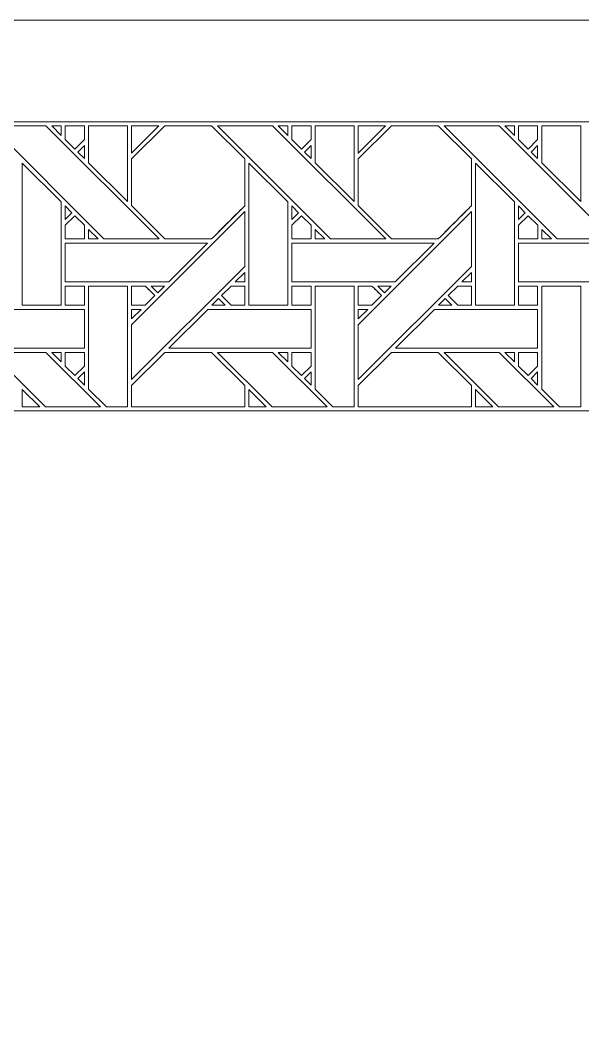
# Model space of a CAD drawing. Header units: inches. Extents: x 7.38 to 17.38, y 5.09 to 13.09.
# Drawn here: x 12.154 to 14.509, y 8.866 to 13.095 of the extents above; entities that cross this region are included whole.
import ezdxf

# ---------------------------------------------------------------- set-up
doc = ezdxf.new("R2010")
doc.units = ezdxf.units.IN
doc.header["$MEASUREMENT"] = 0
doc.layers.add('Design', color=7, linetype='Continuous', lineweight=0)

msp = doc.modelspace()

# ---------------------------------------------------------------- linework, layer by layer
at = {"layer": 'Design'}
for points, knots in [([(7.3829, 13.0948), (7.3829, 13.0948), (7.3829, 5.0948), (7.3829, 5.0948), (7.3829, 5.0948), (17.3829, 5.0948), (17.3829, 5.0948), (17.3829, 5.0948), (17.3829, 13.0948), (17.3829, 13.0948), (17.3829, 13.0948), (7.3829, 13.0948), (7.3829, 13.0948)], [0, 0, 0, 0, 1, 1, 1, 2, 2, 2, 3, 3, 3, 4, 4, 4, 4]), ([(7.8596, 12.6686), (7.8596, 12.6686), (7.8596, 5.5209), (7.8596, 5.5209), (7.8596, 5.5209), (16.9061, 5.5209), (16.9061, 5.5209), (16.9061, 5.5209), (16.9061, 12.6686), (16.9061, 12.6686), (16.9061, 12.6686), (7.8596, 12.6686), (7.8596, 12.6686)], [0, 0, 0, 0, 1, 1, 1, 2, 2, 2, 3, 3, 3, 4, 4, 4, 4]), ([(12.2618, 12.6522), (12.2618, 12.6522), (12.7354, 12.1786), (12.7354, 12.1786), (12.7354, 12.1786), (12.5044, 12.1786), (12.5044, 12.1786), (12.5044, 12.1786), (12.0308, 12.6522), (12.0308, 12.6522), (12.0308, 12.6522), (12.2618, 12.6522), (12.2618, 12.6522)], [0, 0, 0, 0, 1, 1, 1, 2, 2, 2, 3, 3, 3, 4, 4, 4, 4]), ([(12.3253, 12.6522), (12.3253, 12.6522), (12.3253, 12.6124), (12.3253, 12.6124), (12.3253, 12.6124), (12.2859, 12.6522), (12.2859, 12.6522), (12.2859, 12.6522), (12.3253, 12.6522), (12.3253, 12.6522)], [0, 0, 0, 0, 1, 1, 1, 2, 2, 2, 3, 3, 3, 3]), ([(12.3425, 12.6522), (12.3425, 12.6522), (12.4228, 12.6522), (12.4228, 12.6522), (12.4228, 12.6522), (12.4228, 12.5947), (12.4228, 12.5947), (12.4228, 12.5947), (12.3828, 12.5547), (12.3828, 12.5547), (12.3828, 12.5547), (12.3425, 12.5951), (12.3425, 12.5951), (12.3425, 12.5951), (12.3425, 12.6522), (12.3425, 12.6522)], [0, 0, 0, 0, 1, 1, 1, 2, 2, 2, 3, 3, 3, 4, 4, 4, 5, 5, 5, 5]), ([(12.3425, 12.6522), (12.3425, 12.6522), (12.4228, 12.6522), (12.4228, 12.6522), (12.4228, 12.6522), (12.4228, 12.5947), (12.4228, 12.5947), (12.4228, 12.5947), (12.3828, 12.5547), (12.3828, 12.5547), (12.3828, 12.5547), (12.3425, 12.5951), (12.3425, 12.5951), (12.3425, 12.5951), (12.3425, 12.6522), (12.3425, 12.6522)], [0, 0, 0, 0, 1, 1, 1, 2, 2, 2, 3, 3, 3, 4, 4, 4, 5, 5, 5, 5]), ([(12.4403, 12.6522), (12.4403, 12.6522), (12.6032, 12.6522), (12.6032, 12.6522), (12.6032, 12.6522), (12.6032, 12.335), (12.6032, 12.335), (12.6032, 12.335), (12.4403, 12.4979), (12.4403, 12.4979), (12.4403, 12.4979), (12.4403, 12.6522), (12.4403, 12.6522)], [0, 0, 0, 0, 1, 1, 1, 2, 2, 2, 3, 3, 3, 4, 4, 4, 4]), ([(12.6204, 12.5135), (12.6204, 12.5135), (12.7591, 12.6522), (12.7591, 12.6522), (12.7591, 12.6522), (12.9553, 12.6522), (12.9553, 12.6522), (12.9553, 12.6522), (13.0941, 12.5135), (13.0941, 12.5135), (13.0941, 12.5135), (13.0941, 12.3173), (13.0941, 12.3173), (13.0763, 12.2994), (12.9643, 12.1876), (12.9553, 12.1786), (12.9553, 12.1786), (12.7596, 12.1786), (12.7596, 12.1786), (12.7596, 12.1786), (12.6204, 12.3179), (12.6204, 12.3179), (12.6204, 12.3179), (12.6204, 12.5135), (12.6204, 12.5135)], [0, 0, 0, 0, 1, 1, 1, 2, 2, 2, 3, 3, 3, 4, 4, 4, 5, 5, 5, 6, 6, 6, 7, 7, 7, 8, 8, 8, 8]), ([(12.6204, 12.5135), (12.6204, 12.5135), (12.7591, 12.6522), (12.7591, 12.6522), (12.7591, 12.6522), (12.9553, 12.6522), (12.9553, 12.6522), (12.9553, 12.6522), (13.0941, 12.5135), (13.0941, 12.5135), (13.0941, 12.5135), (13.0941, 12.3173), (13.0941, 12.3173), (13.0755, 12.2986), (12.9637, 12.187), (12.9553, 12.1786), (12.9553, 12.1786), (12.7596, 12.1786), (12.7596, 12.1786), (12.7596, 12.1786), (12.6204, 12.3179), (12.6204, 12.3179), (12.6204, 12.3179), (12.6204, 12.5135), (12.6204, 12.5135)], [0, 0, 0, 0, 1, 1, 1, 2, 2, 2, 3, 3, 3, 4, 4, 4, 5, 5, 5, 6, 6, 6, 7, 7, 7, 8, 8, 8, 8]), ([(12.6204, 12.6522), (12.6204, 12.6522), (12.7347, 12.6522), (12.7347, 12.6522), (12.7347, 12.6522), (12.6204, 12.5379), (12.6204, 12.5379), (12.6204, 12.5379), (12.6204, 12.6522), (12.6204, 12.6522)], [0, 0, 0, 0, 1, 1, 1, 2, 2, 2, 3, 3, 3, 3]), ([(13.2105, 12.6522), (13.2105, 12.6522), (13.6841, 12.1786), (13.6841, 12.1786), (13.6841, 12.1786), (13.4531, 12.1786), (13.4531, 12.1786), (13.4531, 12.1786), (12.9796, 12.6522), (12.9796, 12.6522), (12.9796, 12.6522), (13.2105, 12.6522), (13.2105, 12.6522)], [0, 0, 0, 0, 1, 1, 1, 2, 2, 2, 3, 3, 3, 4, 4, 4, 4]), ([(13.2741, 12.6522), (13.2741, 12.6522), (13.2741, 12.6124), (13.2741, 12.6124), (13.2741, 12.6124), (13.2346, 12.6522), (13.2346, 12.6522), (13.2346, 12.6522), (13.2741, 12.6522), (13.2741, 12.6522)], [0, 0, 0, 0, 1, 1, 1, 2, 2, 2, 3, 3, 3, 3]), ([(13.2913, 12.6522), (13.2913, 12.6522), (13.3715, 12.6522), (13.3715, 12.6522), (13.3715, 12.6522), (13.3715, 12.5947), (13.3715, 12.5947), (13.3715, 12.5947), (13.3316, 12.5547), (13.3316, 12.5547), (13.3316, 12.5547), (13.2913, 12.5951), (13.2913, 12.5951), (13.2913, 12.5951), (13.2913, 12.6522), (13.2913, 12.6522)], [0, 0, 0, 0, 1, 1, 1, 2, 2, 2, 3, 3, 3, 4, 4, 4, 5, 5, 5, 5]), ([(13.2913, 12.6522), (13.2913, 12.6522), (13.3715, 12.6522), (13.3715, 12.6522), (13.3715, 12.6522), (13.3715, 12.5947), (13.3715, 12.5947), (13.3715, 12.5947), (13.3316, 12.5547), (13.3316, 12.5547), (13.3316, 12.5547), (13.2913, 12.5951), (13.2913, 12.5951), (13.2913, 12.5951), (13.2913, 12.6522), (13.2913, 12.6522)], [0, 0, 0, 0, 1, 1, 1, 2, 2, 2, 3, 3, 3, 4, 4, 4, 5, 5, 5, 5]), ([(13.3891, 12.6522), (13.3891, 12.6522), (13.552, 12.6522), (13.552, 12.6522), (13.552, 12.6522), (13.552, 12.335), (13.552, 12.335), (13.552, 12.335), (13.3891, 12.4979), (13.3891, 12.4979), (13.3891, 12.4979), (13.3891, 12.6522), (13.3891, 12.6522)], [0, 0, 0, 0, 1, 1, 1, 2, 2, 2, 3, 3, 3, 4, 4, 4, 4]), ([(13.5691, 12.5135), (13.5691, 12.5135), (13.7078, 12.6522), (13.7078, 12.6522), (13.7078, 12.6522), (13.9041, 12.6522), (13.9041, 12.6522), (13.9041, 12.6522), (14.0428, 12.5135), (14.0428, 12.5135), (14.0428, 12.5135), (14.0428, 12.3173), (14.0428, 12.3173), (14.025, 12.2994), (13.9131, 12.1876), (13.9041, 12.1786), (13.9041, 12.1786), (13.7084, 12.1786), (13.7084, 12.1786), (13.7084, 12.1786), (13.5691, 12.3179), (13.5691, 12.3179), (13.5691, 12.3179), (13.5691, 12.5135), (13.5691, 12.5135)], [0, 0, 0, 0, 1, 1, 1, 2, 2, 2, 3, 3, 3, 4, 4, 4, 5, 5, 5, 6, 6, 6, 7, 7, 7, 8, 8, 8, 8]), ([(13.5691, 12.6522), (13.5691, 12.6522), (13.6835, 12.6522), (13.6835, 12.6522), (13.6835, 12.6522), (13.5691, 12.5379), (13.5691, 12.5379), (13.5691, 12.5379), (13.5691, 12.6522), (13.5691, 12.6522)], [0, 0, 0, 0, 1, 1, 1, 2, 2, 2, 3, 3, 3, 3]), ([(13.9041, 12.6522), (13.9041, 12.6522), (14.0428, 12.5135), (14.0428, 12.5135), (14.0428, 12.5135), (14.0428, 12.3173), (14.0428, 12.3173), (14.0246, 12.299), (13.9128, 12.1874), (13.9041, 12.1786), (13.9041, 12.1786), (13.7084, 12.1786), (13.7084, 12.1786), (13.7084, 12.1786), (13.5691, 12.3179), (13.5691, 12.3179), (13.5691, 12.3179), (13.5691, 12.5135), (13.5691, 12.5135), (13.5691, 12.5135), (13.7078, 12.6522), (13.7078, 12.6522), (13.7078, 12.6522), (13.9041, 12.6522), (13.9041, 12.6522)], [0, 0, 0, 0, 1, 1, 1, 2, 2, 2, 3, 3, 3, 4, 4, 4, 5, 5, 5, 6, 6, 6, 7, 7, 7, 8, 8, 8, 8]), ([(14.1592, 12.6522), (14.1592, 12.6522), (14.6329, 12.1786), (14.6329, 12.1786), (14.6329, 12.1786), (14.4018, 12.1786), (14.4018, 12.1786), (14.4018, 12.1786), (13.9283, 12.6522), (13.9283, 12.6522), (13.9283, 12.6522), (14.1592, 12.6522), (14.1592, 12.6522)], [0, 0, 0, 0, 1, 1, 1, 2, 2, 2, 3, 3, 3, 4, 4, 4, 4]), ([(14.2228, 12.6522), (14.2228, 12.6522), (14.2228, 12.6124), (14.2228, 12.6124), (14.2228, 12.6124), (14.1833, 12.6522), (14.1833, 12.6522), (14.1833, 12.6522), (14.2228, 12.6522), (14.2228, 12.6522)], [0, 0, 0, 0, 1, 1, 1, 2, 2, 2, 3, 3, 3, 3]), ([(14.24, 12.6522), (14.24, 12.6522), (14.3203, 12.6522), (14.3203, 12.6522), (14.3203, 12.6522), (14.3203, 12.5947), (14.3203, 12.5947), (14.3203, 12.5947), (14.2803, 12.5547), (14.2803, 12.5547), (14.2803, 12.5547), (14.24, 12.5951), (14.24, 12.5951), (14.24, 12.5951), (14.24, 12.6522), (14.24, 12.6522)], [0, 0, 0, 0, 1, 1, 1, 2, 2, 2, 3, 3, 3, 4, 4, 4, 5, 5, 5, 5]), ([(14.24, 12.6522), (14.24, 12.6522), (14.3203, 12.6522), (14.3203, 12.6522), (14.3203, 12.6522), (14.3203, 12.5947), (14.3203, 12.5947), (14.3203, 12.5947), (14.2803, 12.5547), (14.2803, 12.5547), (14.2803, 12.5547), (14.24, 12.5951), (14.24, 12.5951), (14.24, 12.5951), (14.24, 12.6522), (14.24, 12.6522)], [0, 0, 0, 0, 1, 1, 1, 2, 2, 2, 3, 3, 3, 4, 4, 4, 5, 5, 5, 5]), ([(14.3378, 12.6522), (14.3378, 12.6522), (14.5007, 12.6522), (14.5007, 12.6522), (14.5007, 12.6522), (14.5007, 12.335), (14.5007, 12.335), (14.5007, 12.335), (14.3378, 12.4979), (14.3378, 12.4979), (14.3378, 12.4979), (14.3378, 12.6522), (14.3378, 12.6522)], [0, 0, 0, 0, 1, 1, 1, 2, 2, 2, 3, 3, 3, 4, 4, 4, 4]), ([(12.4228, 12.5704), (12.4228, 12.5704), (12.4228, 12.5152), (12.4228, 12.5152), (12.4228, 12.5152), (12.395, 12.5426), (12.395, 12.5426), (12.395, 12.5426), (12.4228, 12.5704), (12.4228, 12.5704)], [0, 0, 0, 0, 1, 1, 1, 2, 2, 2, 3, 3, 3, 3]), ([(13.3715, 12.5704), (13.3715, 12.5704), (13.3715, 12.5152), (13.3715, 12.5152), (13.3715, 12.5152), (13.3438, 12.5426), (13.3438, 12.5426), (13.3438, 12.5426), (13.3715, 12.5704), (13.3715, 12.5704)], [0, 0, 0, 0, 1, 1, 1, 2, 2, 2, 3, 3, 3, 3]), ([(14.3203, 12.5704), (14.3203, 12.5704), (14.3203, 12.5152), (14.3203, 12.5152), (14.3203, 12.5152), (14.2925, 12.5426), (14.2925, 12.5426), (14.2925, 12.5426), (14.3203, 12.5704), (14.3203, 12.5704)], [0, 0, 0, 0, 1, 1, 1, 2, 2, 2, 3, 3, 3, 3]), ([(12.1625, 11.9006), (12.1625, 11.9006), (12.1625, 12.4964), (12.1625, 12.4964), (12.1625, 12.4964), (12.3252, 12.3343), (12.3252, 12.3343), (12.3252, 12.3343), (12.3252, 11.9006), (12.3252, 11.9006), (12.3252, 11.9006), (12.1625, 11.9006), (12.1625, 11.9006)], [0, 0, 0, 0, 1, 1, 1, 2, 2, 2, 3, 3, 3, 4, 4, 4, 4]), ([(13.1112, 11.9006), (13.1112, 11.9006), (13.1112, 12.4964), (13.1112, 12.4964), (13.1112, 12.4964), (13.274, 12.3343), (13.274, 12.3343), (13.274, 12.3343), (13.274, 11.9006), (13.274, 11.9006), (13.274, 11.9006), (13.1112, 11.9006), (13.1112, 11.9006)], [0, 0, 0, 0, 1, 1, 1, 2, 2, 2, 3, 3, 3, 4, 4, 4, 4]), ([(14.0599, 11.9006), (14.0599, 11.9006), (14.0599, 12.4964), (14.0599, 12.4964), (14.0599, 12.4964), (14.2227, 12.3343), (14.2227, 12.3343), (14.2227, 12.3343), (14.2227, 11.9006), (14.2227, 11.9006), (14.2227, 11.9006), (14.0599, 11.9006), (14.0599, 11.9006)], [0, 0, 0, 0, 1, 1, 1, 2, 2, 2, 3, 3, 3, 4, 4, 4, 4]), ([(12.3425, 12.26), (12.3425, 12.26), (12.3425, 12.3168), (12.3425, 12.3168), (12.3425, 12.3168), (12.3707, 12.2882), (12.3707, 12.2882), (12.3707, 12.2882), (12.3425, 12.26), (12.3425, 12.26)], [0, 0, 0, 0, 1, 1, 1, 2, 2, 2, 3, 3, 3, 3]), ([(13.2913, 12.26), (13.2913, 12.26), (13.2913, 12.3168), (13.2913, 12.3168), (13.2913, 12.3168), (13.3195, 12.2882), (13.3195, 12.2882), (13.3195, 12.2882), (13.2913, 12.26), (13.2913, 12.26)], [0, 0, 0, 0, 1, 1, 1, 2, 2, 2, 3, 3, 3, 3]), ([(14.24, 12.26), (14.24, 12.26), (14.24, 12.3168), (14.24, 12.3168), (14.24, 12.3168), (14.2682, 12.2882), (14.2682, 12.2882), (14.2682, 12.2882), (14.24, 12.26), (14.24, 12.26)], [0, 0, 0, 0, 1, 1, 1, 2, 2, 2, 3, 3, 3, 3]), ([(12.4232, 12.1784), (12.4232, 12.1784), (12.3425, 12.1784), (12.3425, 12.1784), (12.3425, 12.1784), (12.3425, 12.2357), (12.3425, 12.2357), (12.3425, 12.2357), (12.3829, 12.276), (12.3829, 12.276), (12.3829, 12.276), (12.4232, 12.2357), (12.4232, 12.2357), (12.4232, 12.2357), (12.4232, 12.1784), (12.4232, 12.1784)], [0, 0, 0, 0, 1, 1, 1, 2, 2, 2, 3, 3, 3, 4, 4, 4, 5, 5, 5, 5]), ([(12.3829, 12.276), (12.3829, 12.276), (12.4232, 12.2357), (12.4232, 12.2357), (12.4232, 12.2357), (12.4232, 12.1784), (12.4232, 12.1784), (12.4232, 12.1784), (12.3425, 12.1784), (12.3425, 12.1784), (12.3425, 12.1784), (12.3425, 12.2357), (12.3425, 12.2357), (12.3425, 12.2357), (12.3829, 12.276), (12.3829, 12.276)], [0, 0, 0, 0, 1, 1, 1, 2, 2, 2, 3, 3, 3, 4, 4, 4, 5, 5, 5, 5]), ([(13.0941, 12.0628), (13.0941, 12.0628), (12.6204, 11.5892), (12.6204, 11.5892), (12.6204, 11.5892), (12.6204, 11.8193), (12.6204, 11.8193), (12.6204, 11.8193), (13.0941, 12.2929), (13.0941, 12.2929), (13.0941, 12.2929), (13.0941, 12.0628), (13.0941, 12.0628)], [0, 0, 0, 0, 1, 1, 1, 2, 2, 2, 3, 3, 3, 4, 4, 4, 4]), ([(13.3719, 12.1784), (13.3719, 12.1784), (13.2913, 12.1784), (13.2913, 12.1784), (13.2913, 12.1784), (13.2913, 12.2357), (13.2913, 12.2357), (13.2913, 12.2357), (13.3316, 12.276), (13.3316, 12.276), (13.3316, 12.276), (13.3719, 12.2357), (13.3719, 12.2357), (13.3719, 12.2357), (13.3719, 12.1784), (13.3719, 12.1784)], [0, 0, 0, 0, 1, 1, 1, 2, 2, 2, 3, 3, 3, 4, 4, 4, 5, 5, 5, 5]), ([(13.3316, 12.276), (13.3316, 12.276), (13.3719, 12.2357), (13.3719, 12.2357), (13.3719, 12.2357), (13.3719, 12.1784), (13.3719, 12.1784), (13.3719, 12.1784), (13.2913, 12.1784), (13.2913, 12.1784), (13.2913, 12.1784), (13.2913, 12.2357), (13.2913, 12.2357), (13.2913, 12.2357), (13.3316, 12.276), (13.3316, 12.276)], [0, 0, 0, 0, 1, 1, 1, 2, 2, 2, 3, 3, 3, 4, 4, 4, 5, 5, 5, 5]), ([(14.0428, 12.0628), (14.0428, 12.0628), (13.5691, 11.5892), (13.5691, 11.5892), (13.5691, 11.5892), (13.5691, 11.8193), (13.5691, 11.8193), (13.5691, 11.8193), (14.0428, 12.2929), (14.0428, 12.2929), (14.0428, 12.2929), (14.0428, 12.0628), (14.0428, 12.0628)], [0, 0, 0, 0, 1, 1, 1, 2, 2, 2, 3, 3, 3, 4, 4, 4, 4]), ([(14.3207, 12.1784), (14.3207, 12.1784), (14.24, 12.1784), (14.24, 12.1784), (14.24, 12.1784), (14.24, 12.2357), (14.24, 12.2357), (14.24, 12.2357), (14.2803, 12.276), (14.2803, 12.276), (14.2803, 12.276), (14.3207, 12.2357), (14.3207, 12.2357), (14.3207, 12.2357), (14.3207, 12.1784), (14.3207, 12.1784)], [0, 0, 0, 0, 1, 1, 1, 2, 2, 2, 3, 3, 3, 4, 4, 4, 5, 5, 5, 5]), ([(14.2803, 12.276), (14.2803, 12.276), (14.3207, 12.2357), (14.3207, 12.2357), (14.3207, 12.2357), (14.3207, 12.1784), (14.3207, 12.1784), (14.3207, 12.1784), (14.24, 12.1784), (14.24, 12.1784), (14.24, 12.1784), (14.24, 12.2357), (14.24, 12.2357), (14.24, 12.2357), (14.2803, 12.276), (14.2803, 12.276)], [0, 0, 0, 0, 1, 1, 1, 2, 2, 2, 3, 3, 3, 4, 4, 4, 5, 5, 5, 5]), ([(12.4405, 12.1786), (12.4405, 12.1786), (12.4405, 12.2184), (12.4405, 12.2184), (12.4405, 12.2184), (12.4802, 12.1786), (12.4802, 12.1786), (12.4802, 12.1786), (12.4405, 12.1786), (12.4405, 12.1786)], [0, 0, 0, 0, 1, 1, 1, 2, 2, 2, 3, 3, 3, 3]), ([(13.3892, 12.1786), (13.3892, 12.1786), (13.3892, 12.2184), (13.3892, 12.2184), (13.3892, 12.2184), (13.4289, 12.1786), (13.4289, 12.1786), (13.4289, 12.1786), (13.3892, 12.1786), (13.3892, 12.1786)], [0, 0, 0, 0, 1, 1, 1, 2, 2, 2, 3, 3, 3, 3]), ([(14.3379, 12.1786), (14.3379, 12.1786), (14.3379, 12.2184), (14.3379, 12.2184), (14.3379, 12.2184), (14.3776, 12.1786), (14.3776, 12.1786), (14.3776, 12.1786), (14.3379, 12.1786), (14.3379, 12.1786)], [0, 0, 0, 0, 1, 1, 1, 2, 2, 2, 3, 3, 3, 3]), ([(12.9382, 12.1613), (12.9382, 12.1613), (12.7755, 11.9986), (12.7755, 11.9986), (12.7755, 11.9986), (12.3425, 11.9986), (12.3425, 11.9986), (12.3425, 11.9986), (12.3425, 12.1613), (12.3425, 12.1613), (12.3425, 12.1613), (12.9382, 12.1613), (12.9382, 12.1613)], [0, 0, 0, 0, 1, 1, 1, 2, 2, 2, 3, 3, 3, 4, 4, 4, 4]), ([(13.887, 12.1613), (13.887, 12.1613), (13.7242, 11.9986), (13.7242, 11.9986), (13.7242, 11.9986), (13.2913, 11.9986), (13.2913, 11.9986), (13.2913, 11.9986), (13.2913, 12.1613), (13.2913, 12.1613), (13.2913, 12.1613), (13.887, 12.1613), (13.887, 12.1613)], [0, 0, 0, 0, 1, 1, 1, 2, 2, 2, 3, 3, 3, 4, 4, 4, 4]), ([(14.8357, 12.1613), (14.8357, 12.1613), (14.673, 11.9986), (14.673, 11.9986), (14.673, 11.9986), (14.24, 11.9986), (14.24, 11.9986), (14.24, 11.9986), (14.24, 12.1613), (14.24, 12.1613), (14.24, 12.1613), (14.8357, 12.1613), (14.8357, 12.1613)], [0, 0, 0, 0, 1, 1, 1, 2, 2, 2, 3, 3, 3, 4, 4, 4, 4]), ([(13.0543, 11.9987), (13.0543, 11.9987), (13.0941, 12.0384), (13.0941, 12.0384), (13.0941, 12.0384), (13.0941, 11.9987), (13.0941, 11.9987), (13.0941, 11.9987), (13.0543, 11.9987), (13.0543, 11.9987)], [0, 0, 0, 0, 1, 1, 1, 2, 2, 2, 3, 3, 3, 3]), ([(14.003, 11.9987), (14.003, 11.9987), (14.0428, 12.0384), (14.0428, 12.0384), (14.0428, 12.0384), (14.0428, 11.9987), (14.0428, 11.9987), (14.0428, 11.9987), (14.003, 11.9987), (14.003, 11.9987)], [0, 0, 0, 0, 1, 1, 1, 2, 2, 2, 3, 3, 3, 3]), ([(12.4228, 11.9006), (12.4228, 11.9006), (12.3425, 11.9006), (12.3425, 11.9006), (12.3425, 11.9006), (12.3425, 11.9814), (12.3425, 11.9814), (12.3425, 11.9814), (12.4228, 11.9814), (12.4228, 11.9814), (12.4228, 11.9814), (12.4228, 11.9006), (12.4228, 11.9006)], [0, 0, 0, 0, 1, 1, 1, 2, 2, 2, 3, 3, 3, 4, 4, 4, 4]), ([(12.4228, 11.9814), (12.4228, 11.9814), (12.4228, 11.9006), (12.4228, 11.9006), (12.4228, 11.9006), (12.3425, 11.9006), (12.3425, 11.9006), (12.3425, 11.9006), (12.3425, 11.9814), (12.3425, 11.9814), (12.3425, 11.9814), (12.4228, 11.9814), (12.4228, 11.9814)], [0, 0, 0, 0, 1, 1, 1, 2, 2, 2, 3, 3, 3, 4, 4, 4, 4]), ([(12.6032, 11.4749), (12.6032, 11.4749), (12.5146, 11.4749), (12.5146, 11.4749), (12.5146, 11.4749), (12.4403, 11.5492), (12.4403, 11.5492), (12.4403, 11.5492), (12.4403, 11.9814), (12.4403, 11.9814), (12.4403, 11.9814), (12.6032, 11.9814), (12.6032, 11.9814), (12.6032, 11.9814), (12.6032, 11.4749), (12.6032, 11.4749)], [0, 0, 0, 0, 1, 1, 1, 2, 2, 2, 3, 3, 3, 4, 4, 4, 5, 5, 5, 5]), ([(12.6204, 11.9814), (12.6204, 11.9814), (12.6775, 11.9814), (12.6775, 11.9814), (12.6826, 11.9763), (12.7134, 11.9455), (12.7178, 11.9411), (12.7178, 11.9411), (12.6774, 11.9006), (12.6774, 11.9006), (12.6774, 11.9006), (12.6204, 11.9006), (12.6204, 11.9006), (12.6204, 11.9006), (12.6204, 11.9814), (12.6204, 11.9814)], [0, 0, 0, 0, 1, 1, 1, 2, 2, 2, 3, 3, 3, 4, 4, 4, 5, 5, 5, 5]), ([(12.7178, 11.9411), (12.7178, 11.9411), (12.6774, 11.9006), (12.6774, 11.9006), (12.6774, 11.9006), (12.6204, 11.9006), (12.6204, 11.9006), (12.6204, 11.9006), (12.6204, 11.9814), (12.6204, 11.9814), (12.6204, 11.9814), (12.6775, 11.9814), (12.6775, 11.9814), (12.6828, 11.9761), (12.7136, 11.9452), (12.7178, 11.9411)], [0, 0, 0, 0, 1, 1, 1, 2, 2, 2, 3, 3, 3, 4, 4, 4, 5, 5, 5, 5]), ([(12.7018, 11.9814), (12.7018, 11.9814), (12.7583, 11.9814), (12.7583, 11.9814), (12.7583, 11.9814), (12.73, 11.9532), (12.73, 11.9532), (12.73, 11.9532), (12.7018, 11.9814), (12.7018, 11.9814)], [0, 0, 0, 0, 1, 1, 1, 2, 2, 2, 3, 3, 3, 3]), ([(13.0941, 11.9006), (13.0941, 11.9006), (13.037, 11.9006), (13.037, 11.9006), (13.037, 11.9006), (12.9966, 11.941), (12.9966, 11.941), (12.9966, 11.941), (13.037, 11.9814), (13.037, 11.9814), (13.037, 11.9814), (13.0941, 11.9814), (13.0941, 11.9814), (13.0941, 11.9814), (13.0941, 11.9006), (13.0941, 11.9006)], [0, 0, 0, 0, 1, 1, 1, 2, 2, 2, 3, 3, 3, 4, 4, 4, 5, 5, 5, 5]), ([(13.0941, 11.9814), (13.0941, 11.9814), (13.0941, 11.9006), (13.0941, 11.9006), (13.0941, 11.9006), (13.037, 11.9006), (13.037, 11.9006), (13.037, 11.9006), (12.9966, 11.941), (12.9966, 11.941), (12.9966, 11.941), (13.037, 11.9814), (13.037, 11.9814), (13.037, 11.9814), (13.0941, 11.9814), (13.0941, 11.9814)], [0, 0, 0, 0, 1, 1, 1, 2, 2, 2, 3, 3, 3, 4, 4, 4, 5, 5, 5, 5]), ([(13.3715, 11.9006), (13.3715, 11.9006), (13.2913, 11.9006), (13.2913, 11.9006), (13.2913, 11.9006), (13.2913, 11.9814), (13.2913, 11.9814), (13.2913, 11.9814), (13.3715, 11.9814), (13.3715, 11.9814), (13.3715, 11.9814), (13.3715, 11.9006), (13.3715, 11.9006)], [0, 0, 0, 0, 1, 1, 1, 2, 2, 2, 3, 3, 3, 4, 4, 4, 4]), ([(13.3715, 11.9814), (13.3715, 11.9814), (13.3715, 11.9006), (13.3715, 11.9006), (13.3715, 11.9006), (13.2913, 11.9006), (13.2913, 11.9006), (13.2913, 11.9006), (13.2913, 11.9814), (13.2913, 11.9814), (13.2913, 11.9814), (13.3715, 11.9814), (13.3715, 11.9814)], [0, 0, 0, 0, 1, 1, 1, 2, 2, 2, 3, 3, 3, 4, 4, 4, 4]), ([(13.552, 11.4749), (13.552, 11.4749), (13.4633, 11.4749), (13.4633, 11.4749), (13.4633, 11.4749), (13.3891, 11.5492), (13.3891, 11.5492), (13.3891, 11.5492), (13.3891, 11.9814), (13.3891, 11.9814), (13.3891, 11.9814), (13.552, 11.9814), (13.552, 11.9814), (13.552, 11.9814), (13.552, 11.4749), (13.552, 11.4749)], [0, 0, 0, 0, 1, 1, 1, 2, 2, 2, 3, 3, 3, 4, 4, 4, 5, 5, 5, 5]), ([(13.5691, 11.9814), (13.5691, 11.9814), (13.6262, 11.9814), (13.6262, 11.9814), (13.6313, 11.9763), (13.6621, 11.9455), (13.6665, 11.9411), (13.6665, 11.9411), (13.6261, 11.9006), (13.6261, 11.9006), (13.6261, 11.9006), (13.5691, 11.9006), (13.5691, 11.9006), (13.5691, 11.9006), (13.5691, 11.9814), (13.5691, 11.9814)], [0, 0, 0, 0, 1, 1, 1, 2, 2, 2, 3, 3, 3, 4, 4, 4, 5, 5, 5, 5]), ([(13.6665, 11.9411), (13.6665, 11.9411), (13.6261, 11.9006), (13.6261, 11.9006), (13.6261, 11.9006), (13.5691, 11.9006), (13.5691, 11.9006), (13.5691, 11.9006), (13.5691, 11.9814), (13.5691, 11.9814), (13.5691, 11.9814), (13.6262, 11.9814), (13.6262, 11.9814), (13.6315, 11.9761), (13.6623, 11.9452), (13.6665, 11.9411)], [0, 0, 0, 0, 1, 1, 1, 2, 2, 2, 3, 3, 3, 4, 4, 4, 5, 5, 5, 5]), ([(13.6505, 11.9814), (13.6505, 11.9814), (13.707, 11.9814), (13.707, 11.9814), (13.707, 11.9814), (13.6787, 11.9532), (13.6787, 11.9532), (13.6787, 11.9532), (13.6505, 11.9814), (13.6505, 11.9814)], [0, 0, 0, 0, 1, 1, 1, 2, 2, 2, 3, 3, 3, 3]), ([(14.0428, 11.9006), (14.0428, 11.9006), (13.9857, 11.9006), (13.9857, 11.9006), (13.9857, 11.9006), (13.9453, 11.941), (13.9453, 11.941), (13.9453, 11.941), (13.9858, 11.9814), (13.9858, 11.9814), (13.9858, 11.9814), (14.0428, 11.9814), (14.0428, 11.9814), (14.0428, 11.9814), (14.0428, 11.9006), (14.0428, 11.9006)], [0, 0, 0, 0, 1, 1, 1, 2, 2, 2, 3, 3, 3, 4, 4, 4, 5, 5, 5, 5]), ([(14.0428, 11.9006), (14.0428, 11.9006), (13.9857, 11.9006), (13.9857, 11.9006), (13.9857, 11.9006), (13.9453, 11.941), (13.9453, 11.941), (13.9453, 11.941), (13.9858, 11.9814), (13.9858, 11.9814), (13.9858, 11.9814), (14.0428, 11.9814), (14.0428, 11.9814), (14.0428, 11.9814), (14.0428, 11.9006), (14.0428, 11.9006)], [0, 0, 0, 0, 1, 1, 1, 2, 2, 2, 3, 3, 3, 4, 4, 4, 5, 5, 5, 5]), ([(14.3203, 11.9006), (14.3203, 11.9006), (14.24, 11.9006), (14.24, 11.9006), (14.24, 11.9006), (14.24, 11.9814), (14.24, 11.9814), (14.24, 11.9814), (14.3203, 11.9814), (14.3203, 11.9814), (14.3203, 11.9814), (14.3203, 11.9006), (14.3203, 11.9006)], [0, 0, 0, 0, 1, 1, 1, 2, 2, 2, 3, 3, 3, 4, 4, 4, 4]), ([(14.24, 11.9006), (14.24, 11.9006), (14.24, 11.9814), (14.24, 11.9814), (14.24, 11.9814), (14.3203, 11.9814), (14.3203, 11.9814), (14.3203, 11.9814), (14.3203, 11.9006), (14.3203, 11.9006), (14.3203, 11.9006), (14.24, 11.9006), (14.24, 11.9006)], [0, 0, 0, 0, 1, 1, 1, 2, 2, 2, 3, 3, 3, 4, 4, 4, 4]), ([(14.5007, 11.4749), (14.5007, 11.4749), (14.412, 11.4749), (14.412, 11.4749), (14.412, 11.4749), (14.3378, 11.5492), (14.3378, 11.5492), (14.3378, 11.5492), (14.3378, 11.9814), (14.3378, 11.9814), (14.3378, 11.9814), (14.5007, 11.9814), (14.5007, 11.9814), (14.5007, 11.9814), (14.5007, 11.4749), (14.5007, 11.4749)], [0, 0, 0, 0, 1, 1, 1, 2, 2, 2, 3, 3, 3, 4, 4, 4, 5, 5, 5, 5]), ([(13.0127, 11.9006), (13.0127, 11.9006), (12.9562, 11.9006), (12.9562, 11.9006), (12.9562, 11.9006), (12.9845, 11.9289), (12.9845, 11.9289), (12.9845, 11.9289), (13.0127, 11.9006), (13.0127, 11.9006)], [0, 0, 0, 0, 1, 1, 1, 2, 2, 2, 3, 3, 3, 3]), ([(13.905, 11.9006), (13.905, 11.9006), (13.9332, 11.9289), (13.9332, 11.9289), (13.9332, 11.9289), (13.9614, 11.9006), (13.9614, 11.9006), (13.9614, 11.9006), (13.905, 11.9006), (13.905, 11.9006)], [0, 0, 0, 0, 1, 1, 1, 2, 2, 2, 3, 3, 3, 3]), ([(12.4228, 11.8835), (12.4228, 11.8835), (12.4228, 11.7206), (12.4228, 11.7206), (12.4228, 11.7206), (11.8275, 11.7206), (11.8275, 11.7206), (11.8275, 11.7206), (11.9904, 11.8835), (11.9904, 11.8835), (11.9904, 11.8835), (12.4228, 11.8835), (12.4228, 11.8835)], [0, 0, 0, 0, 1, 1, 1, 2, 2, 2, 3, 3, 3, 4, 4, 4, 4]), ([(12.6602, 11.8835), (12.6602, 11.8835), (12.6204, 11.8436), (12.6204, 11.8436), (12.6204, 11.8436), (12.6204, 11.8835), (12.6204, 11.8835), (12.6204, 11.8835), (12.6602, 11.8835), (12.6602, 11.8835)], [0, 0, 0, 0, 1, 1, 1, 2, 2, 2, 3, 3, 3, 3]), ([(13.3715, 11.8835), (13.3715, 11.8835), (13.3715, 11.7207), (13.3715, 11.7207), (13.3715, 11.7207), (12.7762, 11.7207), (12.7762, 11.7207), (12.7762, 11.7207), (12.9391, 11.8835), (12.9391, 11.8835), (12.9391, 11.8835), (13.3715, 11.8835), (13.3715, 11.8835)], [0, 0, 0, 0, 1, 1, 1, 2, 2, 2, 3, 3, 3, 4, 4, 4, 4]), ([(13.609, 11.8835), (13.609, 11.8835), (13.5691, 11.8436), (13.5691, 11.8436), (13.5691, 11.8436), (13.5691, 11.8835), (13.5691, 11.8835), (13.5691, 11.8835), (13.609, 11.8835), (13.609, 11.8835)], [0, 0, 0, 0, 1, 1, 1, 2, 2, 2, 3, 3, 3, 3]), ([(14.3203, 11.8835), (14.3203, 11.8835), (14.3203, 11.7207), (14.3203, 11.7207), (14.3203, 11.7207), (13.725, 11.7207), (13.725, 11.7207), (13.725, 11.7207), (13.8878, 11.8835), (13.8878, 11.8835), (13.8878, 11.8835), (14.3203, 11.8835), (14.3203, 11.8835)], [0, 0, 0, 0, 1, 1, 1, 2, 2, 2, 3, 3, 3, 4, 4, 4, 4]), ([(12.4903, 11.4749), (12.4903, 11.4749), (12.2594, 11.4749), (12.2594, 11.4749), (12.2594, 11.4749), (12.0308, 11.7035), (12.0308, 11.7035), (12.0308, 11.7035), (12.2618, 11.7035), (12.2618, 11.7035), (12.2618, 11.7035), (12.4903, 11.4749), (12.4903, 11.4749)], [0, 0, 0, 0, 1, 1, 1, 2, 2, 2, 3, 3, 3, 4, 4, 4, 4]), ([(12.2859, 11.7035), (12.2859, 11.7035), (12.3253, 11.7035), (12.3253, 11.7035), (12.3253, 11.7035), (12.3253, 11.6637), (12.3253, 11.6637), (12.3253, 11.6637), (12.2859, 11.7035), (12.2859, 11.7035)], [0, 0, 0, 0, 1, 1, 1, 2, 2, 2, 3, 3, 3, 3]), ([(12.3425, 11.7035), (12.3425, 11.7035), (12.4228, 11.7035), (12.4228, 11.7035), (12.4228, 11.7035), (12.4228, 11.6459), (12.4228, 11.6459), (12.4228, 11.6459), (12.3828, 11.606), (12.3828, 11.606), (12.3828, 11.606), (12.3425, 11.6463), (12.3425, 11.6463), (12.3425, 11.6463), (12.3425, 11.7035), (12.3425, 11.7035)], [0, 0, 0, 0, 1, 1, 1, 2, 2, 2, 3, 3, 3, 4, 4, 4, 5, 5, 5, 5]), ([(12.4228, 11.6459), (12.4228, 11.6459), (12.3828, 11.606), (12.3828, 11.606), (12.3828, 11.606), (12.3425, 11.6463), (12.3425, 11.6463), (12.3425, 11.6463), (12.3425, 11.7035), (12.3425, 11.7035), (12.3425, 11.7035), (12.4228, 11.7035), (12.4228, 11.7035), (12.4228, 11.7035), (12.4228, 11.6459), (12.4228, 11.6459)], [0, 0, 0, 0, 1, 1, 1, 2, 2, 2, 3, 3, 3, 4, 4, 4, 5, 5, 5, 5]), ([(12.7591, 11.7035), (12.7591, 11.7035), (12.9553, 11.7035), (12.9553, 11.7035), (12.9553, 11.7035), (13.0941, 11.5648), (13.0941, 11.5648), (13.0941, 11.5648), (13.0941, 11.4749), (13.0941, 11.4749), (13.0941, 11.4749), (12.6204, 11.4749), (12.6204, 11.4749), (12.6204, 11.4749), (12.6204, 11.5648), (12.6204, 11.5648), (12.6204, 11.5648), (12.7591, 11.7035), (12.7591, 11.7035)], [0, 0, 0, 0, 1, 1, 1, 2, 2, 2, 3, 3, 3, 4, 4, 4, 5, 5, 5, 6, 6, 6, 6]), ([(13.0941, 11.5648), (13.0941, 11.5648), (13.0941, 11.4749), (13.0941, 11.4749), (13.0941, 11.4749), (12.6204, 11.4749), (12.6204, 11.4749), (12.6204, 11.4749), (12.6204, 11.5648), (12.6204, 11.5648), (12.6204, 11.5648), (12.7591, 11.7035), (12.7591, 11.7035), (12.7591, 11.7035), (12.9553, 11.7035), (12.9553, 11.7035), (12.9553, 11.7035), (13.0941, 11.5648), (13.0941, 11.5648)], [0, 0, 0, 0, 1, 1, 1, 2, 2, 2, 3, 3, 3, 4, 4, 4, 5, 5, 5, 6, 6, 6, 6]), ([(13.4391, 11.4749), (13.4391, 11.4749), (13.2081, 11.4749), (13.2081, 11.4749), (13.2081, 11.4749), (12.9795, 11.7035), (12.9795, 11.7035), (12.9795, 11.7035), (13.2105, 11.7035), (13.2105, 11.7035), (13.2105, 11.7035), (13.4391, 11.4749), (13.4391, 11.4749)], [0, 0, 0, 0, 1, 1, 1, 2, 2, 2, 3, 3, 3, 4, 4, 4, 4]), ([(13.2346, 11.7035), (13.2346, 11.7035), (13.2741, 11.7035), (13.2741, 11.7035), (13.2741, 11.7035), (13.2741, 11.6637), (13.2741, 11.6637), (13.2741, 11.6637), (13.2346, 11.7035), (13.2346, 11.7035)], [0, 0, 0, 0, 1, 1, 1, 2, 2, 2, 3, 3, 3, 3]), ([(13.2913, 11.7035), (13.2913, 11.7035), (13.3715, 11.7035), (13.3715, 11.7035), (13.3715, 11.7035), (13.3715, 11.6459), (13.3715, 11.6459), (13.3715, 11.6459), (13.3316, 11.606), (13.3316, 11.606), (13.3316, 11.606), (13.2913, 11.6463), (13.2913, 11.6463), (13.2913, 11.6463), (13.2913, 11.7035), (13.2913, 11.7035)], [0, 0, 0, 0, 1, 1, 1, 2, 2, 2, 3, 3, 3, 4, 4, 4, 5, 5, 5, 5]), ([(13.3715, 11.6459), (13.3715, 11.6459), (13.3316, 11.606), (13.3316, 11.606), (13.3316, 11.606), (13.2913, 11.6463), (13.2913, 11.6463), (13.2913, 11.6463), (13.2913, 11.7035), (13.2913, 11.7035), (13.2913, 11.7035), (13.3715, 11.7035), (13.3715, 11.7035), (13.3715, 11.7035), (13.3715, 11.6459), (13.3715, 11.6459)], [0, 0, 0, 0, 1, 1, 1, 2, 2, 2, 3, 3, 3, 4, 4, 4, 5, 5, 5, 5]), ([(13.7078, 11.7035), (13.7078, 11.7035), (13.904, 11.7035), (13.904, 11.7035), (13.904, 11.7035), (14.0428, 11.5648), (14.0428, 11.5648), (14.0428, 11.5648), (14.0428, 11.4749), (14.0428, 11.4749), (14.0428, 11.4749), (13.5691, 11.4749), (13.5691, 11.4749), (13.5691, 11.4749), (13.5691, 11.5648), (13.5691, 11.5648), (13.5691, 11.5648), (13.7078, 11.7035), (13.7078, 11.7035)], [0, 0, 0, 0, 1, 1, 1, 2, 2, 2, 3, 3, 3, 4, 4, 4, 5, 5, 5, 6, 6, 6, 6]), ([(14.0428, 11.5648), (14.0428, 11.5648), (14.0428, 11.4749), (14.0428, 11.4749), (14.0428, 11.4749), (13.5691, 11.4749), (13.5691, 11.4749), (13.5691, 11.4749), (13.5691, 11.5648), (13.5691, 11.5648), (13.5691, 11.5648), (13.7078, 11.7035), (13.7078, 11.7035), (13.7078, 11.7035), (13.904, 11.7035), (13.904, 11.7035), (13.904, 11.7035), (14.0428, 11.5648), (14.0428, 11.5648)], [0, 0, 0, 0, 1, 1, 1, 2, 2, 2, 3, 3, 3, 4, 4, 4, 5, 5, 5, 6, 6, 6, 6]), ([(14.3878, 11.4749), (14.3878, 11.4749), (14.1568, 11.4749), (14.1568, 11.4749), (14.1568, 11.4749), (13.9283, 11.7035), (13.9283, 11.7035), (13.9283, 11.7035), (14.1592, 11.7035), (14.1592, 11.7035), (14.1592, 11.7035), (14.3878, 11.4749), (14.3878, 11.4749)], [0, 0, 0, 0, 1, 1, 1, 2, 2, 2, 3, 3, 3, 4, 4, 4, 4]), ([(14.1833, 11.7035), (14.1833, 11.7035), (14.2228, 11.7035), (14.2228, 11.7035), (14.2228, 11.7035), (14.2228, 11.6637), (14.2228, 11.6637), (14.2228, 11.6637), (14.1833, 11.7035), (14.1833, 11.7035)], [0, 0, 0, 0, 1, 1, 1, 2, 2, 2, 3, 3, 3, 3]), ([(14.24, 11.7035), (14.24, 11.7035), (14.3203, 11.7035), (14.3203, 11.7035), (14.3203, 11.7035), (14.3203, 11.6459), (14.3203, 11.6459), (14.3203, 11.6459), (14.2803, 11.606), (14.2803, 11.606), (14.2803, 11.606), (14.24, 11.6463), (14.24, 11.6463), (14.24, 11.6463), (14.24, 11.7035), (14.24, 11.7035)], [0, 0, 0, 0, 1, 1, 1, 2, 2, 2, 3, 3, 3, 4, 4, 4, 5, 5, 5, 5]), ([(14.2803, 11.606), (14.2803, 11.606), (14.24, 11.6463), (14.24, 11.6463), (14.24, 11.6463), (14.24, 11.7035), (14.24, 11.7035), (14.24, 11.7035), (14.3203, 11.7035), (14.3203, 11.7035), (14.3203, 11.7035), (14.3203, 11.6459), (14.3203, 11.6459), (14.3203, 11.6459), (14.2803, 11.606), (14.2803, 11.606)], [0, 0, 0, 0, 1, 1, 1, 2, 2, 2, 3, 3, 3, 4, 4, 4, 5, 5, 5, 5]), ([(12.4228, 11.6217), (12.4228, 11.6217), (12.4228, 11.5665), (12.4228, 11.5665), (12.4228, 11.5665), (12.395, 11.5939), (12.395, 11.5939), (12.395, 11.5939), (12.4228, 11.6217), (12.4228, 11.6217)], [0, 0, 0, 0, 1, 1, 1, 2, 2, 2, 3, 3, 3, 3]), ([(13.3715, 11.6217), (13.3715, 11.6217), (13.3715, 11.5665), (13.3715, 11.5665), (13.3715, 11.5665), (13.3438, 11.5939), (13.3438, 11.5939), (13.3438, 11.5939), (13.3715, 11.6217), (13.3715, 11.6217)], [0, 0, 0, 0, 1, 1, 1, 2, 2, 2, 3, 3, 3, 3]), ([(14.3203, 11.6217), (14.3203, 11.6217), (14.3203, 11.5665), (14.3203, 11.5665), (14.3203, 11.5665), (14.2925, 11.5939), (14.2925, 11.5939), (14.2925, 11.5939), (14.3203, 11.6217), (14.3203, 11.6217)], [0, 0, 0, 0, 1, 1, 1, 2, 2, 2, 3, 3, 3, 3]), ([(12.1625, 11.4749), (12.1625, 11.4749), (12.1625, 11.5477), (12.1625, 11.5477), (12.1625, 11.5477), (12.2355, 11.4749), (12.2355, 11.4749), (12.2355, 11.4749), (12.1625, 11.4749), (12.1625, 11.4749)], [0, 0, 0, 0, 1, 1, 1, 2, 2, 2, 3, 3, 3, 3]), ([(13.1112, 11.4749), (13.1112, 11.4749), (13.1112, 11.5477), (13.1112, 11.5477), (13.1112, 11.5477), (13.1843, 11.4749), (13.1843, 11.4749), (13.1843, 11.4749), (13.1112, 11.4749), (13.1112, 11.4749)], [0, 0, 0, 0, 1, 1, 1, 2, 2, 2, 3, 3, 3, 3]), ([(14.0599, 11.4749), (14.0599, 11.4749), (14.0599, 11.5477), (14.0599, 11.5477), (14.0599, 11.5477), (14.133, 11.4749), (14.133, 11.4749), (14.133, 11.4749), (14.0599, 11.4749), (14.0599, 11.4749)], [0, 0, 0, 0, 1, 1, 1, 2, 2, 2, 3, 3, 3, 3]), ([(9.0706, 6.7312), (9.0706, 6.7312), (9.0706, 11.4583), (9.0706, 11.4583), (9.0706, 11.4583), (15.6951, 11.4583), (15.6951, 11.4583), (15.6951, 11.4583), (15.6951, 6.7312), (15.6951, 6.7312), (15.6951, 6.7312), (9.0706, 6.7312), (9.0706, 6.7312)], [0, 0, 0, 0, 1, 1, 1, 2, 2, 2, 3, 3, 3, 4, 4, 4, 4])]:
    msp.add_open_spline(points, degree=3, knots=knots, dxfattribs=at)

doc.saveas('drawing.dxf')
